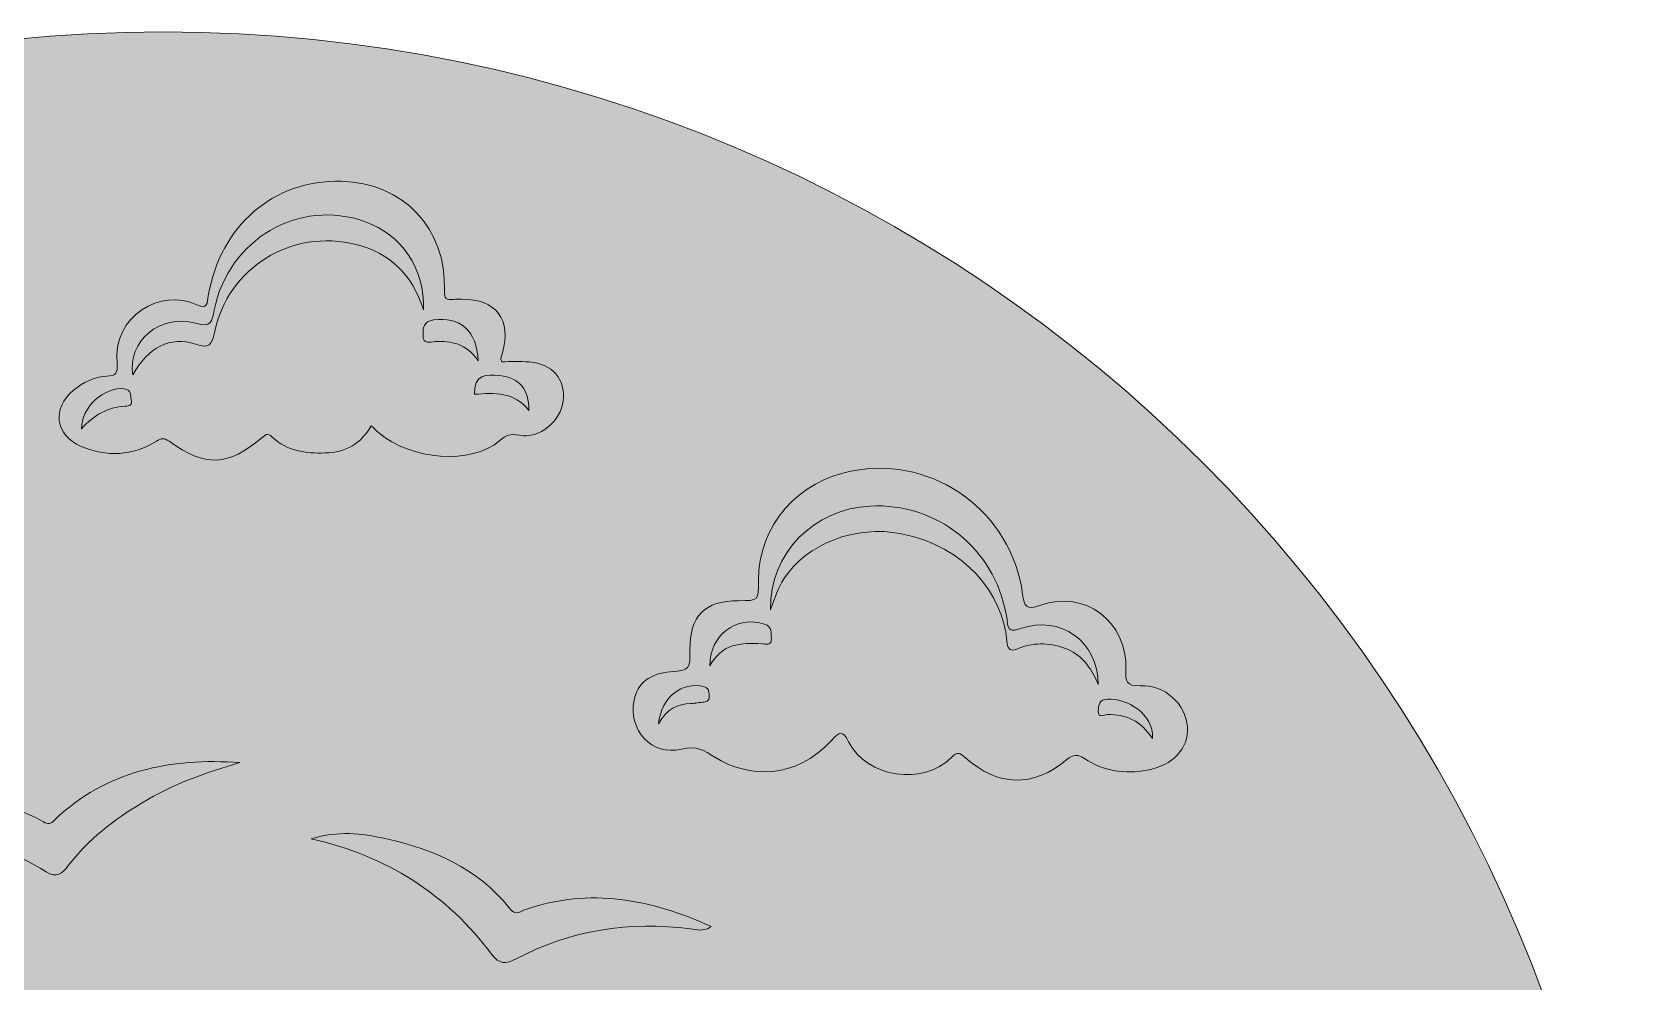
# Model space of a CAD drawing. Header units: inches. Extents: x 2.65 to 9.69, y -9.69 to -2.65.
# Drawn here: x 5.855 to 9.686, y -4.925 to -2.651 of the extents above; entities that cross this region are included whole.
import ezdxf

# ---------------------------------------------------------------- set-up
doc = ezdxf.new("R2010")
doc.units = ezdxf.units.IN
doc.header["$MEASUREMENT"] = 0
doc.layers.add('Layer 1', color=7, linetype='Continuous')

msp = doc.modelspace()

# ---------------------------------------------------------------- hatches: boundary and pattern name
at = {"layer": 'Layer 1', "true_color": 0xd2ebe3}
h = msp.add_hatch(color=254, dxfattribs=at)
h.dxf.hatch_style = 2
edge = h.paths.add_edge_path()
edge.add_spline(control_points=[(9.6858, -6.1683), (9.6858, -8.111), (8.111, -9.6858), (6.1684, -9.6858), (4.2257, -9.6858), (2.6509, -8.111), (2.6509, -6.1683), (2.6509, -4.2257), (4.2257, -2.6508), (6.1684, -2.6508), (8.111, -2.6508), (9.6858, -4.2257), (9.6858, -6.1683)], knot_values=[0, 0, 0, 0, 1, 1, 1, 2, 2, 2, 3, 3, 3, 4, 4, 4, 4], degree=3, periodic=1)
at = {"layer": 'Layer 1', "true_color": 0x63949d}
h = msp.add_hatch(color=135, dxfattribs=at)
h.dxf.hatch_style = 2
edge = h.paths.add_edge_path()
edge.add_spline(control_points=[(6.9787, -3.4402), (6.9995, -3.4402), (7.0222, -3.4386), (7.0445, -3.4406), (7.1007, -3.4455), (7.1311, -3.4811), (7.1259, -3.5336), (7.1211, -3.5817), (7.0681, -3.6258), (7.0209, -3.6161), (6.9998, -3.6118), (6.9888, -3.6158), (6.973, -3.6295), (6.9064, -3.6871), (6.7611, -3.676), (6.6838, -3.6098), (6.6788, -3.6055), (6.6742, -3.6007), (6.6664, -3.5933), (6.6421, -3.6372), (6.6047, -3.6574), (6.5562, -3.6586), (6.5095, -3.6598), (6.4648, -3.6545), (6.4297, -3.6204), (6.4179, -3.609), (6.4137, -3.6146), (6.4045, -3.6223), (6.3239, -3.6906), (6.2704, -3.6929), (6.1826, -3.6305), (6.1699, -3.6215), (6.1642, -3.6235), (6.1524, -3.6306), (6.0949, -3.6658), (6.0335, -3.6685), (5.9722, -3.6428), (5.9096, -3.6165), (5.9016, -3.5515), (5.9538, -3.5085), (5.9771, -3.4893), (6.0038, -3.4761), (6.0337, -3.4749), (6.056, -3.474), (6.0601, -3.4658), (6.0581, -3.4457), (6.0464, -3.3291), (6.1645, -3.2633), (6.2493, -3.304), (6.2749, -3.3163), (6.2737, -3.299), (6.2766, -3.2821), (6.3054, -3.1138), (6.433, -3.0042), (6.5946, -3.0083), (6.7435, -3.0121), (6.8469, -3.1206), (6.8415, -3.2696), (6.8407, -3.2897), (6.8469, -3.2926), (6.8631, -3.2908), (6.8697, -3.29), (6.8764, -3.2901), (6.8831, -3.2902), (6.966, -3.2908), (7.0026, -3.3393), (6.9804, -3.4188), (6.9786, -3.425), (6.9738, -3.4307), (6.9787, -3.4402)], knot_values=[0, 0, 0, 0, 1, 1, 1, 2, 2, 2, 3, 3, 3, 4, 4, 4, 5, 5, 5, 6, 6, 6, 7, 7, 7, 8, 8, 8, 9, 9, 9, 10, 10, 10, 11, 11, 11, 12, 12, 12, 13, 13, 13, 14, 14, 14, 15, 15, 15, 16, 16, 16, 17, 17, 17, 18, 18, 18, 19, 19, 19, 20, 20, 20, 21, 21, 21, 22, 22, 22, 23, 23, 23, 23], degree=3, periodic=1)
edge = h.paths.add_edge_path()
edge.add_spline(control_points=[(6.7914, -3.3161), (6.7953, -3.2166), (6.7391, -3.1362), (6.6518, -3.1049), (6.4936, -3.0482), (6.3251, -3.1465), (6.2906, -3.3166), (6.2852, -3.3435), (6.2847, -3.3591), (6.246, -3.3481), (6.1611, -3.3238), (6.0823, -3.3922), (6.0962, -3.4715), (6.1325, -3.4059), (6.1847, -3.3778), (6.2462, -3.3982), (6.2785, -3.4089), (6.2851, -3.4004), (6.2912, -3.3708), (6.3234, -3.2144), (6.4757, -3.1206), (6.6305, -3.1597), (6.7099, -3.1798), (6.7635, -3.2285), (6.7914, -3.3161)], knot_values=[0, 0, 0, 0, 1, 1, 1, 2, 2, 2, 3, 3, 3, 4, 4, 4, 5, 5, 5, 6, 6, 6, 7, 7, 7, 8, 8, 8, 8], degree=3, periodic=1)
edge = h.paths.add_edge_path()
edge.add_spline(control_points=[(6.9222, -3.4378), (6.9199, -3.3649), (6.8773, -3.3312), (6.8157, -3.34), (6.7907, -3.3435), (6.7906, -3.359), (6.7904, -3.3768), (6.7901, -3.4002), (6.808, -3.3924), (6.8192, -3.3919), (6.8578, -3.3904), (6.8934, -3.3955), (6.9222, -3.4378)], knot_values=[0, 0, 0, 0, 1, 1, 1, 2, 2, 2, 3, 3, 3, 4, 4, 4, 4], degree=3, periodic=1)
edge = h.paths.add_edge_path()
edge.add_spline(control_points=[(7.0438, -3.5566), (7.0443, -3.5056), (7.0211, -3.4789), (6.9745, -3.4735), (6.9418, -3.4697), (6.9119, -3.4702), (6.9132, -3.5181), (6.9607, -3.5143), (7.0085, -3.5118), (7.0438, -3.5566)], knot_values=[0, 0, 0, 0, 1, 1, 1, 2, 2, 2, 3, 3, 3, 3], degree=3, periodic=1)
edge = h.paths.add_edge_path()
edge.add_spline(control_points=[(5.9732, -3.6005), (6.0021, -3.5683), (6.0358, -3.5492), (6.0773, -3.5465), (6.0883, -3.5458), (6.0954, -3.544), (6.0922, -3.5306), (6.0896, -3.5198), (6.0933, -3.5073), (6.0749, -3.505), (6.0291, -3.4992), (5.9714, -3.5503), (5.9732, -3.6005)], knot_values=[0, 0, 0, 0, 1, 1, 1, 2, 2, 2, 3, 3, 3, 4, 4, 4, 4], degree=3, periodic=1)
h = msp.add_hatch(color=135, dxfattribs=at)
h.dxf.hatch_style = 2
edge = h.paths.add_edge_path()
edge.add_spline(control_points=[(7.5932, -3.9636), (7.5924, -3.833), (7.6875, -3.7237), (7.8224, -3.7004), (8.0165, -3.6669), (8.1982, -3.7998), (8.2253, -3.9964), (8.2294, -4.0258), (8.2333, -4.0357), (8.2678, -4.0231), (8.3744, -3.9843), (8.4766, -4.0627), (8.4723, -4.1779), (8.4713, -4.2053), (8.4734, -4.2169), (8.5063, -4.2157), (8.5666, -4.2134), (8.6159, -4.2595), (8.6196, -4.3145), (8.623, -4.3659), (8.5848, -4.4067), (8.5232, -4.4179), (8.4699, -4.4276), (8.4194, -4.4206), (8.3738, -4.3904), (8.3575, -4.3796), (8.3463, -4.38), (8.3311, -4.3927), (8.2506, -4.4596), (8.1657, -4.4579), (8.0886, -4.3881), (8.076, -4.3766), (8.0691, -4.373), (8.0547, -4.3875), (7.9865, -4.456), (7.8529, -4.4363), (7.8089, -4.3502), (7.794, -4.321), (7.7869, -4.3256), (7.7685, -4.3459), (7.6815, -4.4419), (7.5684, -4.4365), (7.4888, -4.3868), (7.4622, -4.3702), (7.4444, -4.3583), (7.4087, -4.3673), (7.3376, -4.3852), (7.2808, -4.3222), (7.2953, -4.2503), (7.3035, -4.2097), (7.3332, -4.1866), (7.3829, -4.1822), (7.4294, -4.178), (7.4294, -4.178), (7.429, -4.1296), (7.4284, -4.0487), (7.4642, -4.0125), (7.5455, -4.0122), (7.5935, -4.0121), (7.5935, -4.0121), (7.5932, -3.9636)], knot_values=[0, 0, 0, 0, 1, 1, 1, 2, 2, 2, 3, 3, 3, 4, 4, 4, 5, 5, 5, 6, 6, 6, 7, 7, 7, 8, 8, 8, 9, 9, 9, 10, 10, 10, 11, 11, 11, 12, 12, 12, 13, 13, 13, 14, 14, 14, 15, 15, 15, 16, 16, 16, 17, 17, 17, 18, 18, 18, 19, 19, 19, 20, 20, 20, 20], degree=3, periodic=1)
edge = h.paths.add_edge_path()
edge.add_spline(control_points=[(7.6215, -4.0339), (7.6338, -4.0025), (7.6409, -3.9799), (7.6539, -3.9598), (7.7087, -3.8754), (7.8255, -3.8306), (7.935, -3.8518), (8.0866, -3.8811), (8.1781, -3.9961), (8.1875, -4.109), (8.1887, -4.1234), (8.1922, -4.136), (8.2113, -4.1279), (8.2491, -4.1119), (8.2874, -4.112), (8.3254, -4.1258), (8.3645, -4.1399), (8.3888, -4.1699), (8.4061, -4.213), (8.406, -4.1089), (8.3152, -4.0457), (8.2204, -4.079), (8.1975, -4.087), (8.1893, -4.0838), (8.1883, -4.0604), (8.1881, -4.0551), (8.1865, -4.0498), (8.1855, -4.0444), (8.1578, -3.8874), (8.0198, -3.7775), (7.8605, -3.7856), (7.7258, -3.7924), (7.6204, -3.8978), (7.6215, -4.0339)], knot_values=[0, 0, 0, 0, 1, 1, 1, 2, 2, 2, 3, 3, 3, 4, 4, 4, 5, 5, 5, 6, 6, 6, 7, 7, 7, 8, 8, 8, 9, 9, 9, 10, 10, 10, 11, 11, 11, 11], degree=3, periodic=1)
edge = h.paths.add_edge_path()
edge.add_spline(control_points=[(7.4771, -4.1685), (7.5051, -4.1138), (7.5521, -4.1129), (7.6008, -4.1155), (7.6104, -4.116), (7.6254, -4.1208), (7.624, -4.103), (7.6231, -4.0903), (7.6262, -4.0744), (7.6078, -4.0683), (7.5411, -4.0465), (7.4753, -4.0942), (7.4771, -4.1685)], knot_values=[0, 0, 0, 0, 1, 1, 1, 2, 2, 2, 3, 3, 3, 4, 4, 4, 4], degree=3, periodic=1)
edge = h.paths.add_edge_path()
edge.add_spline(control_points=[(8.5357, -4.3419), (8.5399, -4.283), (8.474, -4.2453), (8.4284, -4.2478), (8.4083, -4.2488), (8.4065, -4.2623), (8.4062, -4.2765), (8.406, -4.2948), (8.4205, -4.2851), (8.4273, -4.2849), (8.4728, -4.2836), (8.5087, -4.3002), (8.5357, -4.3419)], knot_values=[0, 0, 0, 0, 1, 1, 1, 2, 2, 2, 3, 3, 3, 4, 4, 4, 4], degree=3, periodic=1)
edge = h.paths.add_edge_path()
edge.add_spline(control_points=[(7.3535, -4.3067), (7.3743, -4.2714), (7.3997, -4.2597), (7.4309, -4.2583), (7.4417, -4.2578), (7.4524, -4.2557), (7.4632, -4.255), (7.4758, -4.2542), (7.4757, -4.246), (7.4752, -4.2367), (7.4748, -4.2276), (7.4737, -4.2202), (7.4623, -4.2177), (7.4097, -4.2061), (7.3621, -4.2411), (7.3535, -4.3067)], knot_values=[0, 0, 0, 0, 1, 1, 1, 2, 2, 2, 3, 3, 3, 4, 4, 4, 5, 5, 5, 5], degree=3, periodic=1)
at = {"layer": 'Layer 1', "true_color": 0x28384e}
h = msp.add_hatch(color=159, dxfattribs=at)
h.dxf.hatch_style = 2
edge = h.paths.add_edge_path()
edge.add_spline(control_points=[(6.3524, -4.3996), (6.2706, -4.4234), (6.1911, -4.4516), (6.1181, -4.496), (6.0511, -4.5367), (5.9894, -4.5834), (5.9415, -4.6463), (5.9271, -4.6652), (5.9131, -4.6768), (5.8882, -4.6613), (5.7363, -4.5673), (5.5714, -4.5409), (5.3964, -4.5683), (5.3937, -4.5687), (5.3908, -4.5675), (5.3821, -4.566), (5.4472, -4.5214), (5.5163, -4.5019), (5.5887, -4.4948), (5.6901, -4.4848), (5.7902, -4.4889), (5.8818, -4.5417), (5.8936, -4.5485), (5.899, -4.5464), (5.9082, -4.5376), (6.0329, -4.4184), (6.1861, -4.3883), (6.3524, -4.3996)], knot_values=[0, 0, 0, 0, 1, 1, 1, 2, 2, 2, 3, 3, 3, 4, 4, 4, 5, 5, 5, 6, 6, 6, 7, 7, 7, 8, 8, 8, 9, 9, 9, 9], degree=3, periodic=1)
h = msp.add_hatch(color=159, dxfattribs=at)
h.dxf.hatch_style = 2
edge = h.paths.add_edge_path()
edge.add_spline(control_points=[(7.4803, -4.7925), (7.459, -4.8059), (7.4441, -4.7995), (7.4301, -4.7978), (7.2837, -4.7791), (7.1441, -4.8006), (7.0131, -4.8697), (6.9888, -4.8825), (6.9727, -4.8826), (6.955, -4.8589), (6.8471, -4.7149), (6.7019, -4.6215), (6.5229, -4.5826), (6.5868, -4.5621), (6.6437, -4.5694), (6.699, -4.5815), (6.8144, -4.6066), (6.9207, -4.6515), (6.9963, -4.7477), (7.0132, -4.7692), (7.0246, -4.7551), (7.0387, -4.7504), (7.1902, -4.7001), (7.3338, -4.7252), (7.4803, -4.7925)], knot_values=[0, 0, 0, 0, 1, 1, 1, 2, 2, 2, 3, 3, 3, 4, 4, 4, 5, 5, 5, 6, 6, 6, 7, 7, 7, 8, 8, 8, 8], degree=3, periodic=1)

# ---------------------------------------------------------------- linework, layer by layer
at = {"layer": 'Layer 1', "lineweight": 0}
for points, knots in [([(9.6858, -6.1683), (9.6858, -8.111), (8.111, -9.6858), (6.1684, -9.6858), (4.2257, -9.6858), (2.6509, -8.111), (2.6509, -6.1683), (2.6509, -4.2257), (4.2257, -2.6508), (6.1684, -2.6508), (8.111, -2.6508), (9.6858, -4.2257), (9.6858, -6.1683)], [0, 0, 0, 0, 1, 1, 1, 2, 2, 2, 3, 3, 3, 4, 4, 4, 4]), ([(6.9787, -3.4402), (6.9995, -3.4402), (7.0222, -3.4386), (7.0445, -3.4406), (7.1007, -3.4455), (7.1311, -3.4811), (7.1259, -3.5336), (7.1211, -3.5817), (7.0681, -3.6258), (7.0209, -3.6161), (6.9998, -3.6118), (6.9888, -3.6158), (6.973, -3.6295), (6.9064, -3.6871), (6.7611, -3.676), (6.6838, -3.6098), (6.6788, -3.6055), (6.6742, -3.6007), (6.6664, -3.5933), (6.6421, -3.6372), (6.6047, -3.6574), (6.5562, -3.6586), (6.5095, -3.6598), (6.4648, -3.6545), (6.4297, -3.6204), (6.4179, -3.609), (6.4137, -3.6146), (6.4045, -3.6223), (6.3239, -3.6906), (6.2704, -3.6929), (6.1826, -3.6305), (6.1699, -3.6215), (6.1642, -3.6235), (6.1524, -3.6306), (6.0949, -3.6658), (6.0335, -3.6685), (5.9722, -3.6428), (5.9096, -3.6165), (5.9016, -3.5515), (5.9538, -3.5085), (5.9771, -3.4893), (6.0038, -3.4761), (6.0337, -3.4749), (6.056, -3.474), (6.0601, -3.4658), (6.0581, -3.4457), (6.0464, -3.3291), (6.1645, -3.2633), (6.2493, -3.304), (6.2749, -3.3163), (6.2737, -3.299), (6.2766, -3.2821), (6.3054, -3.1138), (6.433, -3.0042), (6.5946, -3.0083), (6.7435, -3.0121), (6.8469, -3.1206), (6.8415, -3.2696), (6.8407, -3.2897), (6.8469, -3.2926), (6.8631, -3.2908), (6.8697, -3.29), (6.8764, -3.2901), (6.8831, -3.2902), (6.966, -3.2908), (7.0026, -3.3393), (6.9804, -3.4188), (6.9786, -3.425), (6.9738, -3.4307), (6.9787, -3.4402)], [0, 0, 0, 0, 1, 1, 1, 2, 2, 2, 3, 3, 3, 4, 4, 4, 5, 5, 5, 6, 6, 6, 7, 7, 7, 8, 8, 8, 9, 9, 9, 10, 10, 10, 11, 11, 11, 12, 12, 12, 13, 13, 13, 14, 14, 14, 15, 15, 15, 16, 16, 16, 17, 17, 17, 18, 18, 18, 19, 19, 19, 20, 20, 20, 21, 21, 21, 22, 22, 22, 23, 23, 23, 23]), ([(6.7914, -3.3161), (6.7953, -3.2166), (6.7391, -3.1362), (6.6518, -3.1049), (6.4936, -3.0482), (6.3251, -3.1465), (6.2906, -3.3166), (6.2852, -3.3435), (6.2847, -3.3591), (6.246, -3.3481), (6.1611, -3.3238), (6.0823, -3.3922), (6.0962, -3.4715), (6.1325, -3.4059), (6.1847, -3.3778), (6.2462, -3.3982), (6.2785, -3.4089), (6.2851, -3.4004), (6.2912, -3.3708), (6.3234, -3.2144), (6.4757, -3.1206), (6.6305, -3.1597), (6.7099, -3.1798), (6.7635, -3.2285), (6.7914, -3.3161)], [0, 0, 0, 0, 1, 1, 1, 2, 2, 2, 3, 3, 3, 4, 4, 4, 5, 5, 5, 6, 6, 6, 7, 7, 7, 8, 8, 8, 8]), ([(6.9222, -3.4378), (6.9199, -3.3649), (6.8773, -3.3312), (6.8157, -3.34), (6.7907, -3.3435), (6.7906, -3.359), (6.7904, -3.3768), (6.7901, -3.4002), (6.808, -3.3924), (6.8192, -3.3919), (6.8578, -3.3904), (6.8934, -3.3955), (6.9222, -3.4378)], [0, 0, 0, 0, 1, 1, 1, 2, 2, 2, 3, 3, 3, 4, 4, 4, 4]), ([(7.0438, -3.5566), (7.0443, -3.5056), (7.0211, -3.4789), (6.9745, -3.4735), (6.9418, -3.4697), (6.9119, -3.4702), (6.9132, -3.5181), (6.9607, -3.5143), (7.0085, -3.5118), (7.0438, -3.5566)], [0, 0, 0, 0, 1, 1, 1, 2, 2, 2, 3, 3, 3, 3]), ([(5.9732, -3.6005), (6.0021, -3.5683), (6.0358, -3.5492), (6.0773, -3.5465), (6.0883, -3.5458), (6.0954, -3.544), (6.0922, -3.5306), (6.0896, -3.5198), (6.0933, -3.5073), (6.0749, -3.505), (6.0291, -3.4992), (5.9714, -3.5503), (5.9732, -3.6005)], [0, 0, 0, 0, 1, 1, 1, 2, 2, 2, 3, 3, 3, 4, 4, 4, 4]), ([(7.5932, -3.9636), (7.5924, -3.833), (7.6875, -3.7237), (7.8224, -3.7004), (8.0165, -3.6669), (8.1982, -3.7998), (8.2253, -3.9964), (8.2294, -4.0258), (8.2333, -4.0357), (8.2678, -4.0231), (8.3744, -3.9843), (8.4766, -4.0627), (8.4723, -4.1779), (8.4713, -4.2053), (8.4734, -4.2169), (8.5063, -4.2157), (8.5666, -4.2134), (8.6159, -4.2595), (8.6196, -4.3145), (8.623, -4.3659), (8.5848, -4.4067), (8.5232, -4.4179), (8.4699, -4.4276), (8.4194, -4.4206), (8.3738, -4.3904), (8.3575, -4.3796), (8.3463, -4.38), (8.3311, -4.3927), (8.2506, -4.4596), (8.1657, -4.4579), (8.0886, -4.3881), (8.076, -4.3766), (8.0691, -4.373), (8.0547, -4.3875), (7.9865, -4.456), (7.8529, -4.4363), (7.8089, -4.3502), (7.794, -4.321), (7.7869, -4.3256), (7.7685, -4.3459), (7.6815, -4.4419), (7.5684, -4.4365), (7.4888, -4.3868), (7.4622, -4.3702), (7.4444, -4.3583), (7.4087, -4.3673), (7.3376, -4.3852), (7.2808, -4.3222), (7.2953, -4.2503), (7.3035, -4.2097), (7.3332, -4.1866), (7.3829, -4.1822), (7.4294, -4.178), (7.4294, -4.178), (7.429, -4.1296), (7.4284, -4.0487), (7.4642, -4.0125), (7.5455, -4.0122), (7.5935, -4.0121), (7.5935, -4.0121), (7.5932, -3.9636)], [0, 0, 0, 0, 1, 1, 1, 2, 2, 2, 3, 3, 3, 4, 4, 4, 5, 5, 5, 6, 6, 6, 7, 7, 7, 8, 8, 8, 9, 9, 9, 10, 10, 10, 11, 11, 11, 12, 12, 12, 13, 13, 13, 14, 14, 14, 15, 15, 15, 16, 16, 16, 17, 17, 17, 18, 18, 18, 19, 19, 19, 20, 20, 20, 20]), ([(7.6215, -4.0339), (7.6338, -4.0025), (7.6409, -3.9799), (7.6539, -3.9598), (7.7087, -3.8754), (7.8255, -3.8306), (7.935, -3.8518), (8.0866, -3.8811), (8.1781, -3.9961), (8.1875, -4.109), (8.1887, -4.1234), (8.1922, -4.136), (8.2113, -4.1279), (8.2491, -4.1119), (8.2874, -4.112), (8.3254, -4.1258), (8.3645, -4.1399), (8.3888, -4.1699), (8.4061, -4.213), (8.406, -4.1089), (8.3152, -4.0457), (8.2204, -4.079), (8.1975, -4.087), (8.1893, -4.0838), (8.1883, -4.0604), (8.1881, -4.0551), (8.1865, -4.0498), (8.1855, -4.0444), (8.1578, -3.8874), (8.0198, -3.7775), (7.8605, -3.7856), (7.7258, -3.7924), (7.6204, -3.8978), (7.6215, -4.0339)], [0, 0, 0, 0, 1, 1, 1, 2, 2, 2, 3, 3, 3, 4, 4, 4, 5, 5, 5, 6, 6, 6, 7, 7, 7, 8, 8, 8, 9, 9, 9, 10, 10, 10, 11, 11, 11, 11]), ([(7.4771, -4.1685), (7.5051, -4.1138), (7.5521, -4.1129), (7.6008, -4.1155), (7.6104, -4.116), (7.6254, -4.1208), (7.624, -4.103), (7.6231, -4.0903), (7.6262, -4.0744), (7.6078, -4.0683), (7.5411, -4.0465), (7.4753, -4.0942), (7.4771, -4.1685)], [0, 0, 0, 0, 1, 1, 1, 2, 2, 2, 3, 3, 3, 4, 4, 4, 4]), ([(7.3535, -4.3067), (7.3743, -4.2714), (7.3997, -4.2597), (7.4309, -4.2583), (7.4417, -4.2578), (7.4524, -4.2557), (7.4632, -4.255), (7.4758, -4.2542), (7.4757, -4.246), (7.4752, -4.2367), (7.4748, -4.2276), (7.4737, -4.2202), (7.4623, -4.2177), (7.4097, -4.2061), (7.3621, -4.2411), (7.3535, -4.3067)], [0, 0, 0, 0, 1, 1, 1, 2, 2, 2, 3, 3, 3, 4, 4, 4, 5, 5, 5, 5]), ([(8.5357, -4.3419), (8.5399, -4.283), (8.474, -4.2453), (8.4284, -4.2478), (8.4083, -4.2488), (8.4065, -4.2623), (8.4062, -4.2765), (8.406, -4.2948), (8.4205, -4.2851), (8.4273, -4.2849), (8.4728, -4.2836), (8.5087, -4.3002), (8.5357, -4.3419)], [0, 0, 0, 0, 1, 1, 1, 2, 2, 2, 3, 3, 3, 4, 4, 4, 4]), ([(6.3524, -4.3996), (6.2706, -4.4234), (6.1911, -4.4516), (6.1181, -4.496), (6.0511, -4.5367), (5.9894, -4.5834), (5.9415, -4.6463), (5.9271, -4.6652), (5.9131, -4.6768), (5.8882, -4.6613), (5.7363, -4.5673), (5.5714, -4.5409), (5.3964, -4.5683), (5.3937, -4.5687), (5.3908, -4.5675), (5.3821, -4.566), (5.4472, -4.5214), (5.5163, -4.5019), (5.5887, -4.4948), (5.6901, -4.4848), (5.7902, -4.4889), (5.8818, -4.5417), (5.8936, -4.5485), (5.899, -4.5464), (5.9082, -4.5376), (6.0329, -4.4184), (6.1861, -4.3883), (6.3524, -4.3996)], [0, 0, 0, 0, 1, 1, 1, 2, 2, 2, 3, 3, 3, 4, 4, 4, 5, 5, 5, 6, 6, 6, 7, 7, 7, 8, 8, 8, 9, 9, 9, 9]), ([(7.4803, -4.7925), (7.459, -4.8059), (7.4441, -4.7995), (7.4301, -4.7978), (7.2837, -4.7791), (7.1441, -4.8006), (7.0131, -4.8697), (6.9888, -4.8825), (6.9727, -4.8826), (6.955, -4.8589), (6.8471, -4.7149), (6.7019, -4.6215), (6.5229, -4.5826), (6.5868, -4.5621), (6.6437, -4.5694), (6.699, -4.5815), (6.8144, -4.6066), (6.9207, -4.6515), (6.9963, -4.7477), (7.0132, -4.7692), (7.0246, -4.7551), (7.0387, -4.7504), (7.1902, -4.7001), (7.3338, -4.7252), (7.4803, -4.7925)], [0, 0, 0, 0, 1, 1, 1, 2, 2, 2, 3, 3, 3, 4, 4, 4, 5, 5, 5, 6, 6, 6, 7, 7, 7, 8, 8, 8, 8])]:
    msp.add_open_spline(points, degree=3, knots=knots, dxfattribs=at)

doc.saveas('drawing.dxf')
